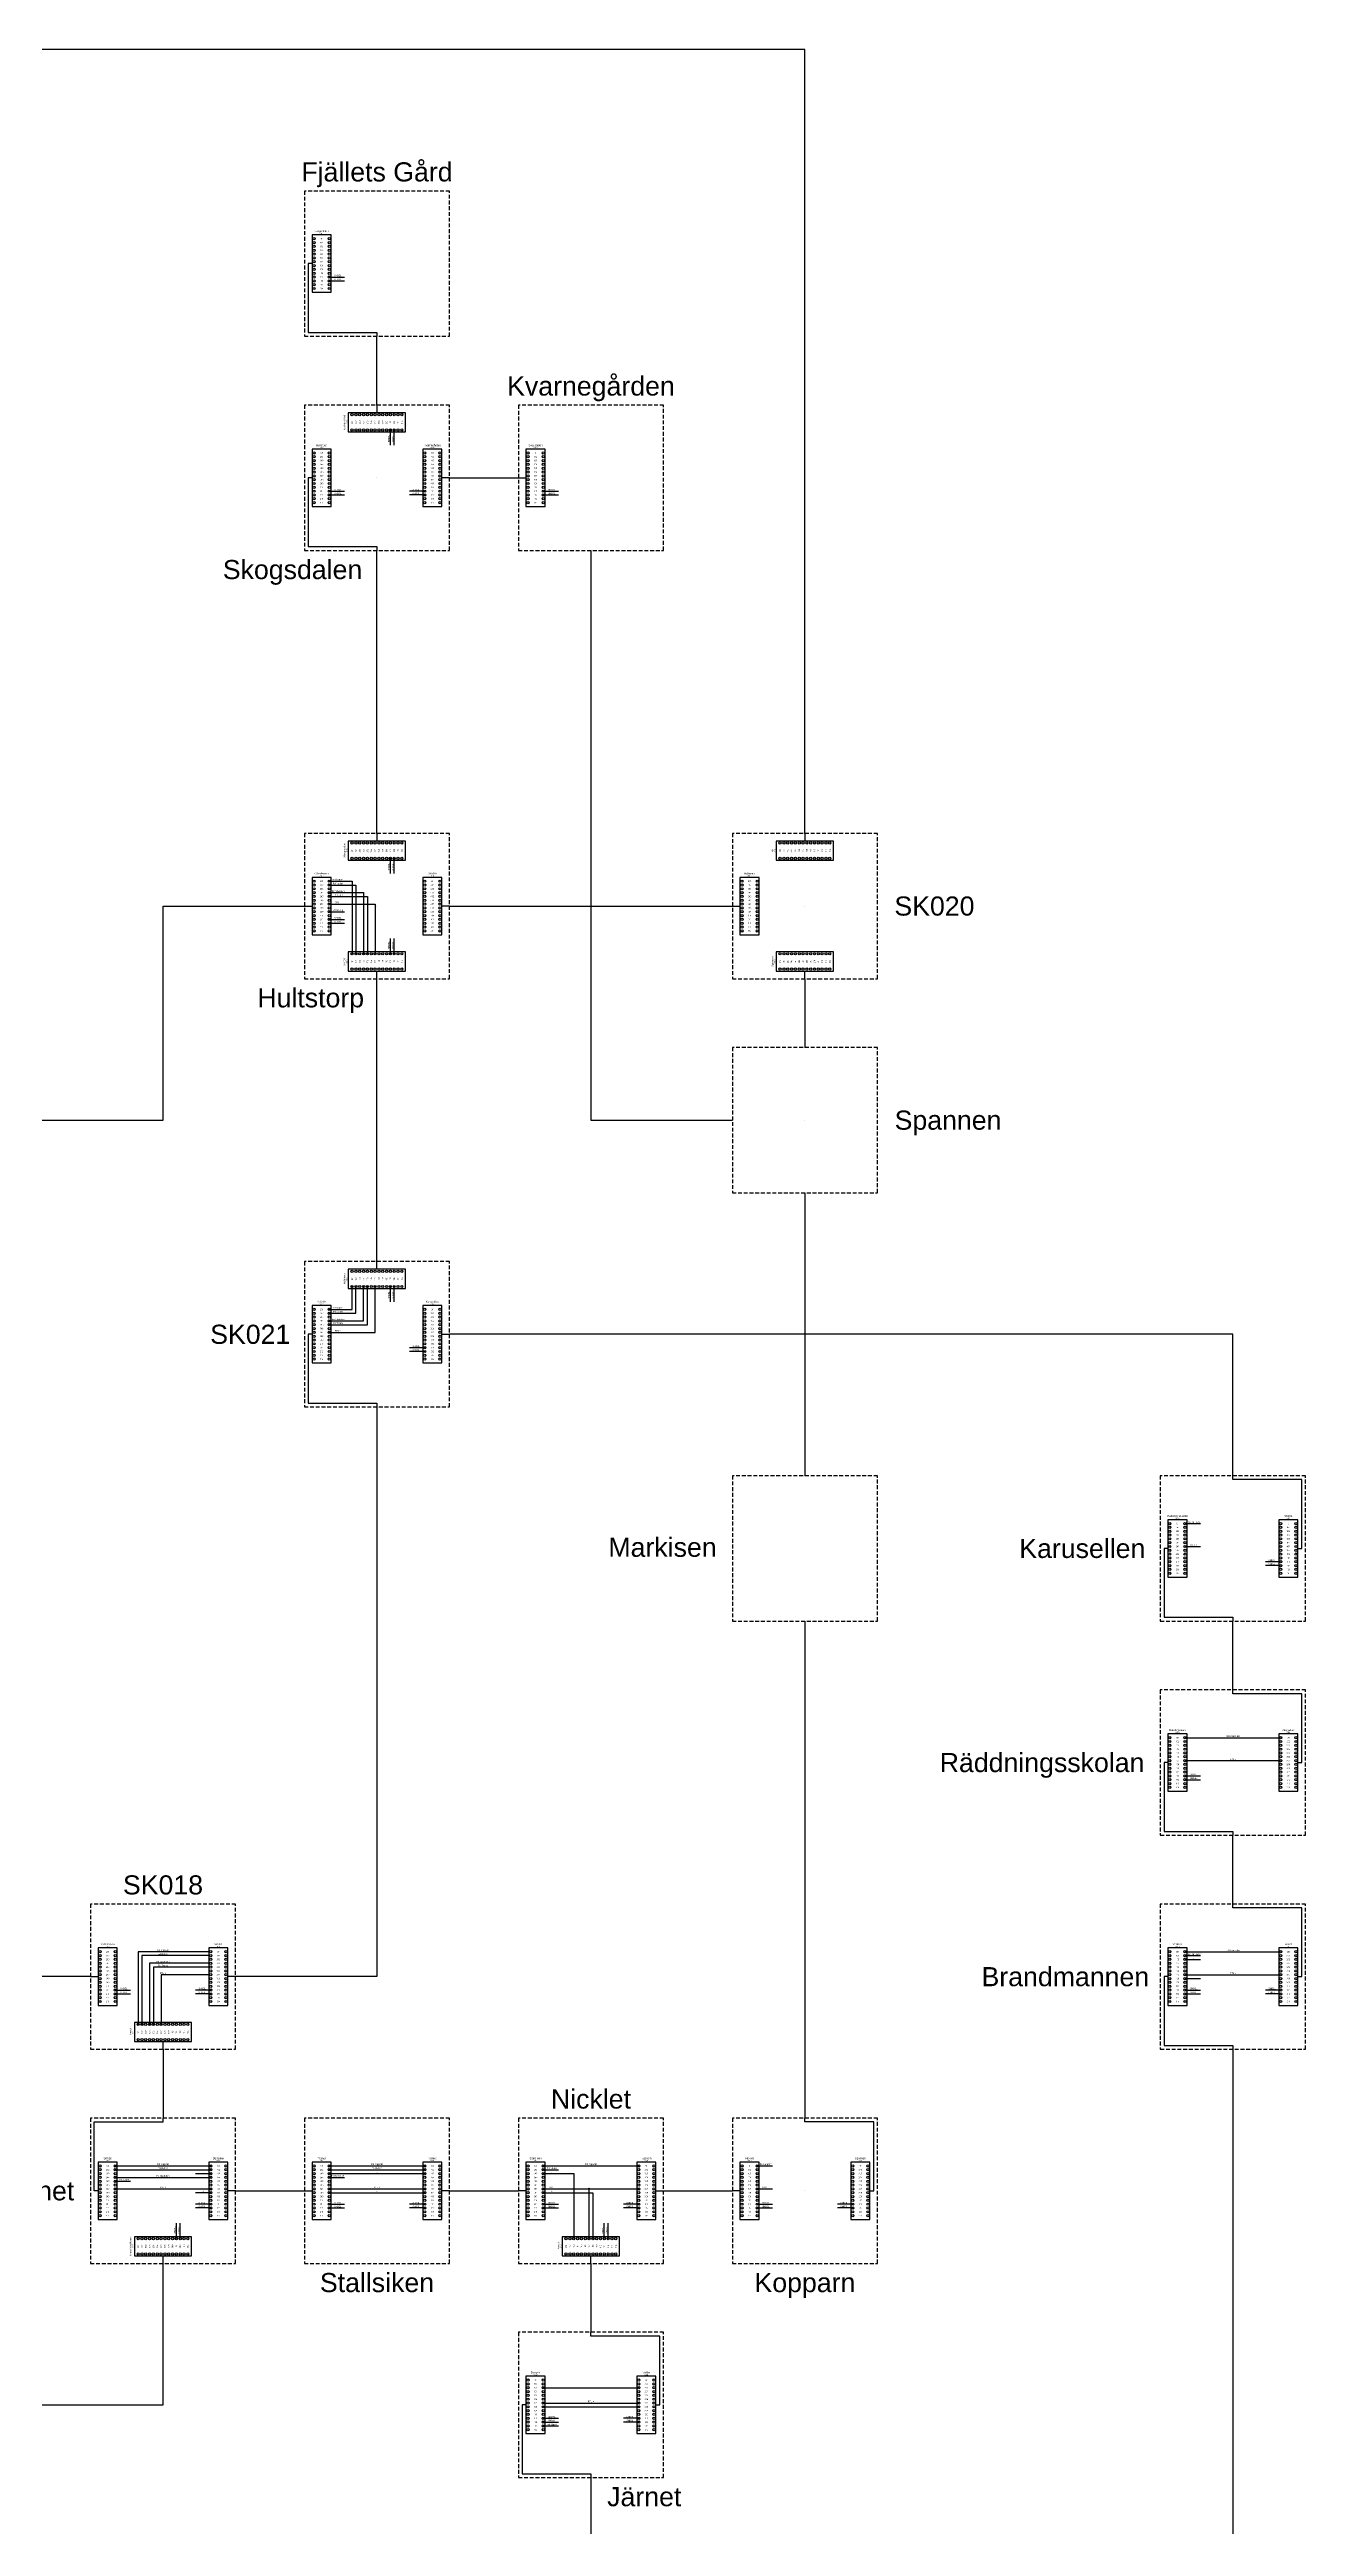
# Model space of a CAD drawing. Header units: millimetres. Extents: x -2095 to -606, y -833 to 1125.
# Drawn here: x -1147 to -819, y 450 to 1098 of the extents above; entities that cross this region are included whole.
import ezdxf
from ezdxf.enums import TextEntityAlignment as Align

# ---------------------------------------------------------------- set-up
doc = ezdxf.new("R2010")
doc.units = ezdxf.units.MM
doc.header["$MEASUREMENT"] = 0
doc.linetypes.add('DASHEDX2', pattern=[1.5, 1, -0.5])
for name, color, linetype in [('FEL', 1, 'Continuous'), ('Infotext', 7, 'Continuous'), ('Linje', 7, 'Continuous'), ('MINUS', 7, 'Continuous'), ('Plint', 7, 'Continuous'), ('PLUS', 7, 'Continuous'), ('RTU+', 7, 'Continuous'), ('SENEA', 3, 'Continuous'), ('Station', 7, 'DASHEDX2')]:
    doc.layers.add(name, color=color, linetype=linetype)
doc.styles.add('plintnummer', font='iso.shx')
doc.styles.get("Standard").update_dxf_attribs({"font": 'arial.ttf'})

# ---------------------------------------------------------------- blocks, each defined once
blk = doc.blocks.new('stn4')
blk.add_lwpolyline([(-19, -19), (19, -19), (19, 19), (-19, 19)], close=True)
blk.add_attdef('STATIONSNAMN', text='', height=5).set_placement((0, -24), align=Align.MIDDLE_CENTER)
blk = doc.blocks.new('*U8')
for p, q in [((5, 15), (0, 15)), ((0, 15), (0, 0)), ((5, 0), (5, 15)), ((0, 0), (5, 0))]:
    blk.add_line(p, q)
for centre in [(0.5, 14), (0.5, 13), (4.5, 14), (4.5, 13), (0.5, 12), (0.5, 11), (0.5, 10), (0.5, 9), (0.5, 8), (0.5, 7), (4.5, 12), (4.5, 11), (4.5, 10), (4.5, 9), (4.5, 8), (4.5, 7), (0.5, 6), (0.5, 5), (0.5, 4), (0.5, 3), (0.5, 2), (0.5, 1), (4.5, 6), (4.5, 5), (4.5, 4), (4.5, 3), (4.5, 2), (4.5, 1)]:
    blk.add_circle(centre, 0.3)
at = {"lineweight": 5, "char_height": 0.4, "attachment_point": 5, "style": 'plintnummer'}
for s, insert in [('302', (2.5, 13)), ('301', (2.5, 14)), ('304', (2.5, 11)), ('308', (2.5, 7)), ('303', (2.5, 12)), ('305', (2.5, 10)), ('306', (2.5, 9)), ('307', (2.5, 8)), ('309', (2.5, 6)), ('314', (2.5, 1)), ('313', (2.5, 2)), ('310', (2.5, 5)), ('312', (2.5, 3)), ('311', (2.5, 4))]:
    blk.add_mtext_dynamic_manual_height_columns(s, width=1.4076, gutter_width=1, heights=[0], dxfattribs=dict(at, insert=insert))
for tag, height, p in [('KABELNUMMER', 0.3, (2.5, 15.4)), ('TILL', 0.5, (2.5, 16))]:
    blk.add_attdef(tag, text='', height=height).set_placement(p, align=Align.MIDDLE_CENTER)
blk = doc.blocks.new('*U5')
for p, q in [((5, 15), (0, 15)), ((0, 15), (0, 0)), ((5, 0), (5, 15)), ((0, 0), (5, 0))]:
    blk.add_line(p, q)
for centre in [(0.5, 14), (0.5, 13), (4.5, 14), (4.5, 13), (0.5, 12), (0.5, 11), (0.5, 10), (0.5, 9), (0.5, 8), (0.5, 7), (4.5, 12), (4.5, 11), (4.5, 10), (4.5, 9), (4.5, 8), (4.5, 7), (0.5, 6), (0.5, 5), (0.5, 4), (0.5, 3), (0.5, 2), (0.5, 1), (4.5, 6), (4.5, 5), (4.5, 4), (4.5, 3), (4.5, 2), (4.5, 1)]:
    blk.add_circle(centre, 0.3)
at = {"lineweight": 5, "char_height": 0.4, "attachment_point": 5, "style": 'plintnummer'}
for s, insert in [('202', (2.5, 13)), ('201', (2.5, 14)), ('204', (2.5, 11)), ('208', (2.5, 7)), ('203', (2.5, 12)), ('205', (2.5, 10)), ('206', (2.5, 9)), ('207', (2.5, 8)), ('209', (2.5, 6)), ('214', (2.5, 1)), ('210', (2.5, 5)), ('212', (2.5, 3)), ('213', (2.5, 2)), ('211', (2.5, 4))]:
    blk.add_mtext_dynamic_manual_height_columns(s, width=1.4076, gutter_width=1, heights=[0], dxfattribs=dict(at, insert=insert))
for tag, height, p in [('KABELNUMMER', 0.3, (2.5, 15.4)), ('TILL', 0.5, (2.5, 16))]:
    blk.add_attdef(tag, text='', height=height).set_placement(p, align=Align.MIDDLE_CENTER)
blk = doc.blocks.new('*U4')
for p, q in [((5, 15), (0, 15)), ((0, 15), (0, 0)), ((5, 0), (5, 15)), ((0, 0), (5, 0))]:
    blk.add_line(p, q)
for centre in [(0.5, 14), (0.5, 13), (4.5, 14), (4.5, 13), (0.5, 12), (0.5, 11), (0.5, 10), (0.5, 9), (0.5, 8), (0.5, 7), (4.5, 12), (4.5, 11), (4.5, 10), (4.5, 9), (4.5, 8), (4.5, 7), (0.5, 6), (0.5, 5), (0.5, 4), (0.5, 3), (0.5, 2), (0.5, 1), (4.5, 6), (4.5, 5), (4.5, 4), (4.5, 3), (4.5, 2), (4.5, 1)]:
    blk.add_circle(centre, 0.3)
at = {"lineweight": 5, "char_height": 0.4, "attachment_point": 5, "style": 'plintnummer'}
for s, insert in [('102', (2.5, 13)), ('101', (2.5, 14)), ('104', (2.5, 11)), ('108', (2.5, 7)), ('103', (2.5, 12)), ('105', (2.5, 10)), ('106', (2.5, 9)), ('107', (2.5, 8)), ('109', (2.5, 6)), ('114', (2.5, 1)), ('110', (2.5, 5)), ('112', (2.5, 3)), ('113', (2.5, 2)), ('111', (2.5, 4))]:
    blk.add_mtext_dynamic_manual_height_columns(s, width=1.4076, gutter_width=1, heights=[0], dxfattribs=dict(at, insert=insert))
for tag, height, p in [('KABELNUMMER', 0.3, (2.5, 15.4)), ('TILL', 0.5, (2.5, 16))]:
    blk.add_attdef(tag, text='', height=height).set_placement(p, align=Align.MIDDLE_CENTER)
blk = doc.blocks.new('bygel')
h = blk.add_hatch(color=256)
h.dxf.hatch_style = 1
h.paths.add_polyline_path([(0.2, 0, 1), (-0.2, 0, 1)])
blk.add_circle((0, 0), 0.2)
blk = doc.blocks.new('*U9')
for p, q in [((5, 15), (0, 15)), ((0, 15), (0, 0)), ((5, 0), (5, 15)), ((0, 0), (5, 0))]:
    blk.add_line(p, q)
for centre in [(0.5, 14), (0.5, 13), (4.5, 14), (4.5, 13), (0.5, 12), (0.5, 11), (0.5, 10), (0.5, 9), (0.5, 8), (0.5, 7), (4.5, 12), (4.5, 11), (4.5, 10), (4.5, 9), (4.5, 8), (4.5, 7), (0.5, 6), (0.5, 5), (0.5, 4), (0.5, 3), (0.5, 2), (0.5, 1), (4.5, 6), (4.5, 5), (4.5, 4), (4.5, 3), (4.5, 2), (4.5, 1)]:
    blk.add_circle(centre, 0.3)
at = {"lineweight": 5, "char_height": 0.4, "attachment_point": 5, "style": 'plintnummer'}
for s, insert in [('402', (2.5, 13)), ('401', (2.5, 14)), ('404', (2.5, 11)), ('408', (2.5, 7)), ('403', (2.5, 12)), ('405', (2.5, 10)), ('406', (2.5, 9)), ('407', (2.5, 8)), ('409', (2.5, 6)), ('413', (2.5, 2)), ('414', (2.5, 1)), ('410', (2.5, 5)), ('412', (2.5, 3)), ('411', (2.5, 4))]:
    blk.add_mtext_dynamic_manual_height_columns(s, width=1.4076, gutter_width=1, heights=[0], dxfattribs=dict(at, insert=insert))
for tag, height, p in [('KABELNUMMER', 0.3, (2.5, 15.4)), ('TILL', 0.5, (2.5, 16))]:
    blk.add_attdef(tag, text='', height=height).set_placement(p, align=Align.MIDDLE_CENTER)

msp = doc.modelspace()

# ---------------------------------------------------------------- linework, layer by layer
at = {"layer": 'FEL'}
for points in [[(-1074.24, 880.49), (-1068.24, 880.49), (-1068.24, 861.49)], [(-1074.24, 879.49), (-1067.24, 879.49), (-1067.24, 861.49)], [(-1074.24, 877.49), (-1065.24, 877.49), (-1065.24, 861.49)], [(-1074.24, 876.49), (-1064.24, 876.49), (-1064.24, 861.49)], [(-1074.24, 872.49), (-1070.24, 872.49)], [(-1074.24, 768.49), (-1068.24, 768.49), (-1068.24, 774.49)], [(-1074.24, 767.49), (-1067.24, 767.49), (-1067.24, 774.49)], [(-1074.24, 765.49), (-1065.24, 765.49), (-1065.24, 774.49)], [(-1074.24, 764.49), (-1064.24, 764.49), (-1064.24, 774.49)], [(-850.24, 712.49), (-846.24, 712.49)], [(-850.24, 656.49), (-825.24, 656.49)], [(-1105.54, 600.49), (-1124.24, 600.49), (-1124.24, 581.49)], [(-1105.54, 599.49), (-1123.24, 599.49), (-1123.24, 581.49)], [(-1105.54, 597.49), (-1121.24, 597.49), (-1121.24, 581.49)], [(-1105.54, 596.49), (-1120.24, 596.49), (-1120.24, 581.49)], [(-850.24, 600.49), (-825.24, 600.49)], [(-850.24, 599.49), (-846.24, 599.49)], [(-1130.24, 544.49), (-1105.24, 544.49)], [(-1074.24, 544.49), (-1049.24, 544.49)], [(-1018.24, 544.49), (-993.24, 544.49)], [(-962.24, 544.49), (-958.24, 544.49)], [(-1130.24, 543.49), (-1105.24, 543.49)], [(-1130.24, 541.49), (-1105.24, 541.49)], [(-1130.24, 540.49), (-1126.24, 540.49)], [(-1074.24, 543.49), (-1049.24, 543.49)], [(-1074.24, 541.49), (-1070.24, 541.49)], [(-1018.24, 543.49), (-1014.24, 543.49)], [(-1018.24, 476.49), (-1014.24, 476.49)]]:
    msp.add_lwpolyline(points, dxfattribs=at)
at = {"layer": 'Linje'}
for points in [[(-949.74, 892.99), (-949.74, 1097.99), (-1397.74, 1097.99), (-1397.74, 1041.99)], [(-1078.74, 1041.99), (-1079.74, 1041.99), (-1079.74, 1023.99), (-1061.74, 1023.99), (-1061.74, 1022.99)], [(-1061.74, 1004.99), (-1061.74, 1022.99)], [(-1061.74, 1004.99), (-1061.74, 1002.99)], [(-1078.74, 985.99), (-1079.74, 985.99), (-1079.74, 967.99), (-1061.74, 967.99), (-1061.74, 966.99)], [(-1042.74, 985.99), (-1044.74, 985.99)], [(-1042.74, 985.99), (-1024.74, 985.99)], [(-1024.74, 985.99), (-1022.74, 985.99)], [(-1061.74, 892.99), (-1061.74, 966.99)], [(-1005.74, 966.99), (-1005.74, 817.99), (-968.74, 817.99)], [(-1061.74, 892.99), (-1061.74, 890.99)], [(-949.74, 892.99), (-949.74, 890.99)], [(-1154.74, 817.99), (-1117.74, 817.99), (-1117.74, 873.99), (-1080.74, 873.99)], [(-1080.74, 873.99), (-1078.74, 873.99)], [(-1042.74, 873.99), (-1044.74, 873.99)], [(-1042.74, 873.99), (-968.74, 873.99)], [(-968.74, 873.99), (-966.74, 873.99)], [(-1061.74, 854.99), (-1061.74, 856.99)], [(-949.74, 854.99), (-949.74, 856.99)], [(-1061.74, 780.99), (-1061.74, 854.99)], [(-949.74, 854.99), (-949.74, 836.99)], [(-949.74, 798.99), (-949.74, 724.99)], [(-1061.74, 778.99), (-1061.74, 780.99)], [(-1078.74, 761.99), (-1079.74, 761.99), (-1079.74, 743.99), (-1061.74, 743.99), (-1061.74, 742.99)], [(-1044.74, 761.99), (-1042.74, 761.99)], [(-837.74, 724.99), (-837.74, 761.99), (-1042.74, 761.99)], [(-1061.74, 742.99), (-1061.74, 593.99), (-1098.74, 593.99)], [(-820.74, 705.99), (-819.74, 705.99), (-819.74, 723.99), (-837.74, 723.99), (-837.74, 724.99)], [(-854.74, 705.99), (-855.74, 705.99), (-855.74, 687.99), (-837.74, 687.99), (-837.74, 686.99)], [(-949.74, 686.99), (-949.74, 556.99)], [(-837.74, 668.99), (-837.74, 686.99)], [(-820.74, 649.99), (-819.74, 649.99), (-819.74, 667.99), (-837.74, 667.99), (-837.74, 668.99)], [(-854.74, 649.99), (-855.74, 649.99), (-855.74, 631.99), (-837.74, 631.99), (-837.74, 630.99)], [(-837.74, 612.99), (-837.74, 630.99)], [(-820.74, 593.99), (-819.74, 593.99), (-819.74, 611.99), (-837.74, 611.99), (-837.74, 612.99)], [(-1136.74, 593.99), (-1154.74, 593.99)], [(-1136.74, 593.99), (-1134.74, 593.99)], [(-1098.74, 593.99), (-1100.74, 593.99)], [(-854.74, 593.99), (-855.74, 593.99), (-855.74, 575.99), (-837.74, 575.99), (-837.74, 574.99)], [(-1117.74, 574.99), (-1117.74, 576.99)], [(-1117.74, 574.99), (-1117.74, 556.99)], [(-837.74, 574.99), (-837.74, 444.99)], [(-1134.74, 537.99), (-1135.74, 537.99), (-1135.74, 555.99), (-1117.74, 555.99), (-1117.74, 556.99)], [(-932.74, 537.99), (-931.74, 537.99), (-931.74, 555.99), (-949.74, 555.99), (-949.74, 556.99)], [(-1098.74, 537.99), (-1100.74, 537.99)], [(-1098.74, 537.99), (-1080.74, 537.99)], [(-1080.74, 537.99), (-1078.74, 537.99)], [(-1042.74, 537.99), (-1044.74, 537.99)], [(-1042.74, 537.99), (-1024.74, 537.99)], [(-1022.74, 537.99), (-1024.74, 537.99)], [(-988.74, 537.99), (-986.74, 537.99)], [(-986.74, 537.99), (-968.74, 537.99)], [(-966.74, 537.99), (-968.74, 537.99)], [(-1266.74, 481.99), (-1117.74, 481.99), (-1117.74, 518.99)], [(-1117.74, 518.99), (-1117.74, 520.99)], [(-1005.74, 518.99), (-1005.74, 520.99)], [(-1005.74, 518.99), (-1005.74, 500.99)], [(-988.74, 481.99), (-987.74, 481.99), (-987.74, 499.99), (-1005.74, 499.99), (-1005.74, 500.99)], [(-1022.74, 481.99), (-1023.74, 481.99), (-1023.74, 463.99), (-1005.74, 463.99), (-1005.74, 462.99)], [(-1005.74, 462.99), (-1005.74, 388.99)]]:
    msp.add_lwpolyline(points, dxfattribs=at)
for points in [[(-1061.74, 985.99), (-1061.74, 985.99)], [(-1061.74, 985.99), (-1061.74, 985.99)], [(-1061.74, 985.99), (-1061.74, 985.99)], [(-1061.74, 873.99), (-1061.74, 873.99)], [(-949.74, 873.99), (-949.74, 873.99)], [(-949.74, 873.99), (-949.74, 873.99)], [(-949.74, 817.99), (-949.74, 817.99)], [(-949.74, 817.99), (-949.74, 817.99)], [(-949.74, 537.99), (-949.74, 537.99)]]:
    msp.add_lwpolyline(points, close=True, dxfattribs=at)
at = {"layer": 'MINUS'}
for points in [[(-850.24, 598.49), (-846.24, 598.49)], [(-1109.24, 542.49), (-1105.24, 542.49)], [(-1074.24, 542.49), (-1049.24, 542.49)], [(-1018.24, 542.49), (-1010.24, 542.49), (-1010.24, 525.49)], [(-1018.24, 486.49), (-993.24, 486.49)]]:
    msp.add_lwpolyline(points, dxfattribs=at)
at = {"layer": 'PLUS'}
for points in [[(-850.24, 593.49), (-846.24, 593.49)], [(-1105.24, 537.49), (-1109.24, 537.49)], [(-1074.24, 537.49), (-1049.24, 537.49)], [(-1018.24, 537.49), (-1005.24, 537.49), (-1005.24, 525.49)], [(-1018.24, 481.49), (-993.24, 481.49)]]:
    msp.add_lwpolyline(points, dxfattribs=at)
at = {"layer": 'RTU+'}
for points in [[(-1074.24, 874.49), (-1062.24, 874.49), (-1062.24, 861.49)], [(-1074.24, 762.49), (-1062.24, 762.49), (-1062.24, 774.49)], [(-850.24, 706.49), (-846.24, 706.49)], [(-850.24, 650.49), (-825.24, 650.49)], [(-1105.54, 594.49), (-1118.24, 594.49), (-1118.24, 581.49)], [(-850.24, 594.49), (-825.24, 594.49)], [(-1130.24, 538.49), (-1105.24, 538.49)], [(-1074.24, 538.49), (-1049.24, 538.49)], [(-1018.24, 538.49), (-993.24, 538.49)], [(-1006.24, 525.49), (-1006.24, 538.49)], [(-962.24, 538.49), (-958.24, 538.49)], [(-1018.24, 482.49), (-993.24, 482.49)]]:
    msp.add_lwpolyline(points, dxfattribs=at)
at = {"layer": 'SENEA'}
for points in [[(-1074.24, 1038.49), (-1070.24, 1038.49)], [(-1074.24, 1037.49), (-1070.24, 1037.49)], [(-1058.24, 994.49), (-1058.24, 998.49)], [(-1057.24, 994.49), (-1057.24, 998.49)], [(-1074.24, 982.49), (-1070.24, 982.49)], [(-1074.24, 981.49), (-1070.24, 981.49)], [(-1049.24, 982.49), (-1053.24, 982.49)], [(-1049.24, 981.49), (-1053.24, 981.49)], [(-1018.24, 982.49), (-1014.24, 982.49)], [(-1018.24, 981.49), (-1014.24, 981.49)], [(-1058.24, 882.49), (-1058.24, 886.49)], [(-1057.24, 882.49), (-1057.24, 886.49)], [(-1074.24, 870.49), (-1070.24, 870.49)], [(-1074.24, 869.49), (-1070.24, 869.49)], [(-1058.24, 861.49), (-1058.24, 865.49)], [(-1057.24, 861.49), (-1057.24, 865.49)], [(-1058.24, 770.49), (-1058.24, 774.49)], [(-1057.24, 770.49), (-1057.24, 774.49)], [(-1049.24, 758.49), (-1053.24, 758.49)], [(-1049.24, 757.49), (-1053.24, 757.49)], [(-825.24, 702.49), (-829.24, 702.49)], [(-825.24, 701.49), (-829.24, 701.49)], [(-850.24, 646.49), (-846.24, 646.49)], [(-850.24, 645.49), (-846.24, 645.49)], [(-1130.24, 590.49), (-1126.24, 590.49)], [(-1130.24, 589.49), (-1126.24, 589.49)], [(-1105.24, 590.49), (-1109.24, 590.49)], [(-1105.24, 589.49), (-1109.24, 589.49)], [(-850.24, 590.49), (-846.24, 590.49)], [(-850.24, 589.49), (-846.24, 589.49)], [(-825.24, 590.49), (-829.24, 590.49)], [(-825.24, 589.49), (-829.24, 589.49)], [(-1105.24, 534.49), (-1109.24, 534.49)], [(-1105.24, 533.49), (-1109.24, 533.49)], [(-1074.24, 534.49), (-1070.24, 534.49)], [(-1074.24, 533.49), (-1070.24, 533.49)], [(-1049.24, 534.49), (-1053.24, 534.49)], [(-1049.24, 533.49), (-1053.24, 533.49)], [(-1018.24, 534.49), (-1014.24, 534.49)], [(-1018.24, 533.49), (-1014.24, 533.49)], [(-993.24, 534.49), (-997.24, 534.49)], [(-993.24, 533.49), (-997.24, 533.49)], [(-962.24, 534.49), (-958.24, 534.49)], [(-962.24, 533.49), (-958.24, 533.49)], [(-937.24, 534.49), (-941.24, 534.49)], [(-937.24, 533.49), (-941.24, 533.49)], [(-1114.24, 525.49), (-1114.24, 529.49)], [(-1113.24, 525.49), (-1113.24, 529.49)], [(-1002.24, 525.49), (-1002.24, 529.49)], [(-1001.24, 525.49), (-1001.24, 529.49)], [(-1018.24, 478.49), (-1014.24, 478.49)], [(-1018.24, 477.49), (-1014.24, 477.49)], [(-993.24, 478.49), (-997.24, 478.49)], [(-993.24, 477.49), (-997.24, 477.49)]]:
    msp.add_lwpolyline(points, dxfattribs=at)

# ---------------------------------------------------------------- block references
at = {"layer": 'Plint'}
for name, p, values in [('*U4', (-1078.74, 1034.49), {'TILL': 'Skogsdalen', 'KABELNUMMER': 'S581'}), ('*U5', (-1078.74, 978.49), {'TILL': 'Hultstorp', 'KABELNUMMER': 'S585'}), ('*U4', (-1049.74, 978.49), {'TILL': 'Kvarnegården', 'KABELNUMMER': 'S583'}), ('*U4', (-1022.74, 978.49), {'TILL': 'Skogsdalen', 'KABELNUMMER': 'S583'}), ('*U5', (-1078.74, 866.49), {'TILL': 'Ollonborren', 'KABELNUMMER': 'S593'}), ('*U9', (-1049.74, 866.49), {'TILL': 'SK020', 'KABELNUMMER': 'S691'}), ('*U8', (-966.74, 866.49), {'TILL': 'Hultstorp', 'KABELNUMMER': 'S692'}), ('*U5', (-1078.74, 754.49), {'TILL': 'SK018', 'KABELNUMMER': 'S437'}), ('*U8', (-1049.74, 754.49), {'TILL': 'Karusellen', 'KABELNUMMER': 'S441'}), ('*U5', (-854.74, 698.49), {'TILL': 'Räddningsskolan', 'KABELNUMMER': 'S664'}), ('*U4', (-825.74, 698.49), {'TILL': 'SK021', 'KABELNUMMER': 'S441'}), ('*U4', (-854.74, 642.49), {'TILL': 'Brandmannen', 'KABELNUMMER': 'S150'}), ('*U5', (-825.74, 642.49), {'TILL': 'Karusellen', 'KABELNUMMER': 'S664'}), ('*U5', (-1134.74, 586.49), {'TILL': 'Kamomillen', 'KABELNUMMER': 'S437'}), ('*U8', (-1105.74, 586.49), {'TILL': 'SK021', 'KABELNUMMER': 'S671'}), ('*U4', (-854.74, 586.49), {'TILL': 'Ventilen', 'KABELNUMMER': 'S150'}), ('*U5', (-825.74, 586.49), {'TILL': 'SK021', 'KABELNUMMER': 'S441'}), ('*U5', (-1134.74, 530.49), {'TILL': 'SK018', 'KABELNUMMER': 'S670'}), ('*U4', (-1105.74, 530.49), {'TILL': 'Stallsiken', 'KABELNUMMER': 'S662'}), ('*U5', (-1078.74, 530.49), {'TILL': 'Titanet', 'KABELNUMMER': 'S651'}), ('*U4', (-1049.74, 530.49), {'TILL': 'Nicklet', 'KABELNUMMER': 'S437'}), ('*U5', (-1022.74, 530.49), {'TILL': 'Stallsiiken', 'KABELNUMMER': 'S701'}), ('*U8', (-993.74, 530.49), {'TILL': 'Kopparn', 'KABELNUMMER': 'S693'}), ('*U4', (-966.74, 530.49), {'TILL': 'Nicklet', 'KABELNUMMER': 'S693'}), ('*U5', (-937.74, 530.49), {'TILL': 'Spannen', 'KABELNUMMER': 'S693'}), ('*U4', (-1022.74, 474.49), {'TILL': 'Dungen', 'KABELNUMMER': 'S437'}), ('*U5', (-993.74, 474.49), {'TILL': 'Nicklet', 'KABELNUMMER': 'S621'})]:
    msp.add_blockref(name, p, dxfattribs=at).add_auto_attribs(values)
at = {"layer": 'Plint', "rotation": 90.00000000000001}
for name, p, values in [('*U8', (-1054.24, 997.99), {'TILL': 'Fjällets Gård', 'KABELNUMMER': 'S581'}), ('*U8', (-1054.24, 885.99), {'TILL': 'Skogsdalen', 'KABELNUMMER': 'S585'}), ('*U4', (-942.24, 885.99), {'TILL': 'RF', 'KABELNUMMER': 'S691'}), ('*U4', (-1054.24, 856.99), {'TILL': 'SK021', 'KABELNUMMER': 'S595'}), ('*U5', (-942.24, 856.99), {'TILL': 'Spannen', 'KABELNUMMER': 'S693'}), ('*U4', (-1054.24, 773.99), {'TILL': 'Hultstorp', 'KABELNUMMER': 'S595'}), ('*U4', (-1110.24, 576.99), {'TILL': 'Titanet', 'KABELNUMMER': 'S670'}), ('*U8', (-1110.24, 520.99), {'TILL': 'Norra Växthuset', 'KABELNUMMER': 'S660'}), ('*U4', (-998.24, 520.99), {'TILL': 'Järnet', 'KABELNUMMER': 'S437'})]:
    msp.add_blockref(name, p, dxfattribs=at).add_auto_attribs(values)
at = {"layer": 'RTU+'}
msp.add_blockref('bygel', (-1006.24, 538.49), dxfattribs=at)
at = {"layer": 'Station'}
ref = msp.add_blockref('stn4', (-1061.74, 1041.99), dxfattribs=at)
ref.add_attrib('STATIONSNAMN', 'Fjällets Gård', dxfattribs={"layer": '0', "height": 5}).set_placement((-1061.74, 1065.99), align=Align.MIDDLE_CENTER)
ref = msp.add_blockref('stn4', (-1005.74, 985.99), dxfattribs=at)
ref.add_attrib('STATIONSNAMN', 'Kvarnegården', dxfattribs={"layer": '0', "height": 5}).set_placement((-1005.74, 1009.99), align=Align.MIDDLE_CENTER)
ref = msp.add_blockref('stn4', (-1061.74, 985.99), dxfattribs=at)
ref.add_attrib('STATIONSNAMN', 'Skogsdalen', dxfattribs={"layer": '0', "height": 5}).set_placement((-1083.84, 961.99), align=Align.MIDDLE_CENTER)
ref = msp.add_blockref('stn4', (-1061.74, 873.99), dxfattribs=at)
ref.add_attrib('STATIONSNAMN', 'Hultstorp', dxfattribs={"layer": '0', "height": 5}).set_placement((-1079.08, 849.99), align=Align.MIDDLE_CENTER)
ref = msp.add_blockref('stn4', (-949.74, 873.99), dxfattribs=at)
ref.add_attrib('STATIONSNAMN', 'SK020', dxfattribs={"layer": '0', "height": 5}).set_placement((-915.85, 873.99), align=Align.MIDDLE_CENTER)
ref = msp.add_blockref('stn4', (-949.74, 817.99), dxfattribs=at)
ref.add_attrib('STATIONSNAMN', 'Spannen', dxfattribs={"layer": '0', "height": 5}).set_placement((-912.29, 817.99), align=Align.MIDDLE_CENTER)
ref = msp.add_blockref('stn4', (-1061.74, 761.99), dxfattribs=at)
ref.add_attrib('STATIONSNAMN', 'SK021', dxfattribs={"layer": '0', "height": 5}).set_placement((-1094.91, 761.99), align=Align.MIDDLE_CENTER)
ref = msp.add_blockref('stn4', (-949.74, 705.99), dxfattribs=at)
ref.add_attrib('STATIONSNAMN', 'Markisen', dxfattribs={"layer": '0', "height": 5}).set_placement((-987.01, 706.29), align=Align.MIDDLE_CENTER)
ref = msp.add_blockref('stn4', (-837.74, 705.99), dxfattribs=at)
ref.add_attrib('STATIONSNAMN', 'Karusellen', dxfattribs={"layer": '0', "height": 5}).set_placement((-877.15, 705.99), align=Align.MIDDLE_CENTER)
ref = msp.add_blockref('stn4', (-837.74, 649.99), dxfattribs=at)
ref.add_attrib('STATIONSNAMN', 'Räddningsskolan', dxfattribs={"layer": '0', "height": 5}).set_placement((-887.68, 649.99), align=Align.MIDDLE_CENTER)
ref = msp.add_blockref('stn4', (-1117.74, 593.99), dxfattribs=at)
ref.add_attrib('STATIONSNAMN', 'SK018', dxfattribs={"layer": '0', "height": 5}).set_placement((-1117.74, 617.99), align=Align.MIDDLE_CENTER)
ref = msp.add_blockref('stn4', (-837.74, 593.99), dxfattribs=at)
ref.add_attrib('STATIONSNAMN', 'Brandmannen', dxfattribs={"layer": '0', "height": 5}).set_placement((-881.59, 593.99), align=Align.MIDDLE_CENTER)
ref = msp.add_blockref('stn4', (-1005.74, 537.99), dxfattribs=at)
ref.add_attrib('STATIONSNAMN', 'Nicklet', dxfattribs={"layer": '0', "height": 5}).set_placement((-1005.74, 561.99), align=Align.MIDDLE_CENTER)
ref = msp.add_blockref('stn4', (-1117.74, 537.99), dxfattribs=at)
ref.add_attrib('STATIONSNAMN', 'Titanet', dxfattribs={"layer": '0', "height": 5}).set_placement((-1151.64, 537.99), align=Align.MIDDLE_CENTER)
for p, values in [((-1061.74, 537.99), {'STATIONSNAMN': 'Stallsiken'}), ((-949.74, 537.99), {'STATIONSNAMN': 'Kopparn'})]:
    msp.add_blockref('stn4', p, dxfattribs=at).add_auto_attribs(values)
ref = msp.add_blockref('stn4', (-1005.74, 481.99), dxfattribs=at)
ref.add_attrib('STATIONSNAMN', 'Järnet', dxfattribs={"layer": '0', "height": 5}).set_placement((-991.79, 457.99), align=Align.MIDDLE_CENTER)

# ---------------------------------------------------------------- texts
at = {"layer": 'Infotext', "char_height": 0.4, "attachment_point": 5}
for s, width, insert in [('SHDSL', 3.887, (-1071.99, 1038.89)), ('SHDSL', 3.887, (-1071.99, 1037.89)), ('SHDSL', 3.887, (-1071.99, 982.89)), ('SHDSL', 3.887, (-1071.99, 981.89)), ('SHDSL', 3.887, (-1051.49, 982.89)), ('SHDSL', 3.887, (-1051.49, 981.89)), ('SHDSL', 3.887, (-1015.99, 982.89)), ('SHDSL', 3.887, (-1015.99, 981.89)), ('Fel Kopparn', 3.887, (-1071.99, 880.89)), ('Fel Stallsiken', 3.887, (-1071.86, 877.89)), ('Fel Titanet', 3.887, (-1071.99, 876.89)), ('Fel Nicklet', 3.887, (-1071.99, 879.89)), ('RTU +', 3.887, (-1071.99, 874.89)), ('Fel Hultstorp', 3.887, (-1071.99, 872.89)), ('SHDSL', 3.887, (-1071.99, 870.89)), ('SHDSL', 3.887, (-1071.99, 869.89)), ('Fel Kopparn', 3.887, (-1071.99, 768.89)), ('Fel Stallsiken', 3.887, (-1071.86, 765.89)), ('Fel Titanet', 3.887, (-1071.99, 764.89)), ('Fel Nicklet', 3.887, (-1071.99, 767.89)), ('RTU +', 3.887, (-1071.99, 762.89)), ('SHDSL', 3.887, (-1051.49, 758.89)), ('SHDSL', 3.887, (-1051.49, 757.89)), ('Fel Karusellen', 6.0495, (-847.73, 712.89)), ('RTU +', 3.887, (-847.99, 706.89)), ('SHDSL', 3.887, (-827.49, 702.89)), ('SHDSL', 3.887, (-827.49, 701.89)), ('Fel Karusellen', 6.0495, (-837.74, 656.89)), ('RTU +', 3.887, (-837.74, 650.89)), ('SHDSL', 3.887, (-847.99, 646.89)), ('SHDSL', 3.887, (-847.99, 645.89)), ('Fel Stallsiken', 3.887, (-1117.74, 597.89)), ('Fel Kopparn', 3.887, (-1117.74, 600.89)), ('Fel Titanet', 3.887, (-1117.74, 596.89)), ('Fel Nicklet', 3.887, (-1117.74, 599.89)), ('Fel Karusellen', 6.0495, (-847.73, 599.89)), ('-', 3.887, (-847.99, 598.89)), ('Fel Karusellen', 6.0495, (-837.74, 600.89)), ('SHDSL', 3.887, (-1127.99, 590.89)), ('SHDSL', 3.887, (-1127.99, 589.89)), ('RTU +', 3.887, (-1117.74, 594.89)), ('SHDSL', 3.887, (-1107.49, 590.89)), ('SHDSL', 3.887, (-1107.49, 589.89)), ('SHDSL', 3.887, (-847.99, 590.89)), ('SHDSL', 3.887, (-847.99, 589.89)), ('+', 3.887, (-847.99, 593.89)), ('RTU +', 3.887, (-837.74, 594.89)), ('SHDSL', 3.887, (-827.49, 590.89)), ('SHDSL', 3.887, (-827.49, 589.89)), ('Fel Kopparn', 3.887, (-1117.74, 544.89)), ('Fel Kopparn', 3.887, (-1061.74, 544.89)), ('Fel Kopparn', 3.887, (-1005.74, 544.89)), ('Fel Kopparn', 3.887, (-959.99, 544.89)), ('Fel Titanet', 3.887, (-1127.99, 540.89)), ('Fel Stallsiken', 3.887, (-1117.74, 541.89)), ('Fel Nicklet', 3.887, (-1117.74, 543.89)), ('RTU +', 3.887, (-1117.74, 538.89)), ('+', 3.887, (-1107.24, 537.89)), ('-', 3.887, (-1107.24, 542.89)), ('Fel Stallsiken', 3.887, (-1071.99, 541.89)), ('Fel Nicklet', 3.887, (-1061.74, 543.89)), ('RTU +', 3.887, (-1061.74, 538.89)), ('+', 3.887, (-1061.74, 537.89)), ('-', 3.887, (-1061.74, 542.89)), ('Fel Nicklet', 3.887, (-1015.99, 543.89)), ('RTU +', 3.887, (-1015.99, 538.89)), ('+', 3.887, (-1015.99, 537.89)), ('-', 3.887, (-1015.99, 542.89)), ('RTU +', 3.887, (-959.99, 538.89)), ('SHDSL', 3.887, (-1107.49, 534.89)), ('SHDSL', 3.887, (-1107.49, 533.89)), ('SHDSL', 3.887, (-1071.99, 534.89)), ('SHDSL', 3.887, (-1071.99, 533.89)), ('SHDSL', 3.887, (-1051.49, 534.89)), ('SHDSL', 3.887, (-1051.49, 533.89)), ('SHDSL', 3.887, (-1015.99, 534.89)), ('SHDSL', 3.887, (-1015.99, 533.89)), ('SHDSL', 3.887, (-995.49, 534.89)), ('SHDSL', 3.887, (-995.49, 533.89)), ('SHDSL', 3.887, (-959.99, 534.89)), ('SHDSL', 3.887, (-959.99, 533.89)), ('SHDSL', 3.887, (-939.49, 534.89)), ('SHDSL', 3.887, (-939.49, 533.89)), ('-', 3.887, (-1005.74, 486.89)), ('RTU +', 3.887, (-1005.74, 482.89)), ('+', 3.887, (-1005.74, 481.89)), ('Fel Järnet', 3.887, (-1015.99, 476.89)), ('SHDSL', 3.887, (-1015.99, 478.89)), ('SHDSL', 3.887, (-1015.99, 477.89)), ('SHDSL', 3.887, (-995.49, 478.89)), ('SHDSL', 3.887, (-995.49, 477.89))]:
    msp.add_mtext_dynamic_manual_height_columns(s, width=width, gutter_width=1, heights=[0], dxfattribs=dict(at, insert=insert))
at = {"layer": 'Infotext', "char_height": 0.4, "attachment_point": 5, "rotation": 90}
for insert in [(-1058.64, 996.24), (-1057.64, 996.24), (-1058.64, 884.24), (-1057.64, 884.24), (-1058.64, 863.74), (-1057.64, 863.74), (-1058.64, 772.24), (-1057.64, 772.24), (-1114.64, 527.74), (-1113.64, 527.74), (-1002.64, 527.74), (-1001.64, 527.74)]:
    msp.add_mtext_dynamic_manual_height_columns('SHDSL', width=3.887, gutter_width=1, heights=[0], dxfattribs=dict(at, insert=insert))

doc.saveas('drawing.dxf')
